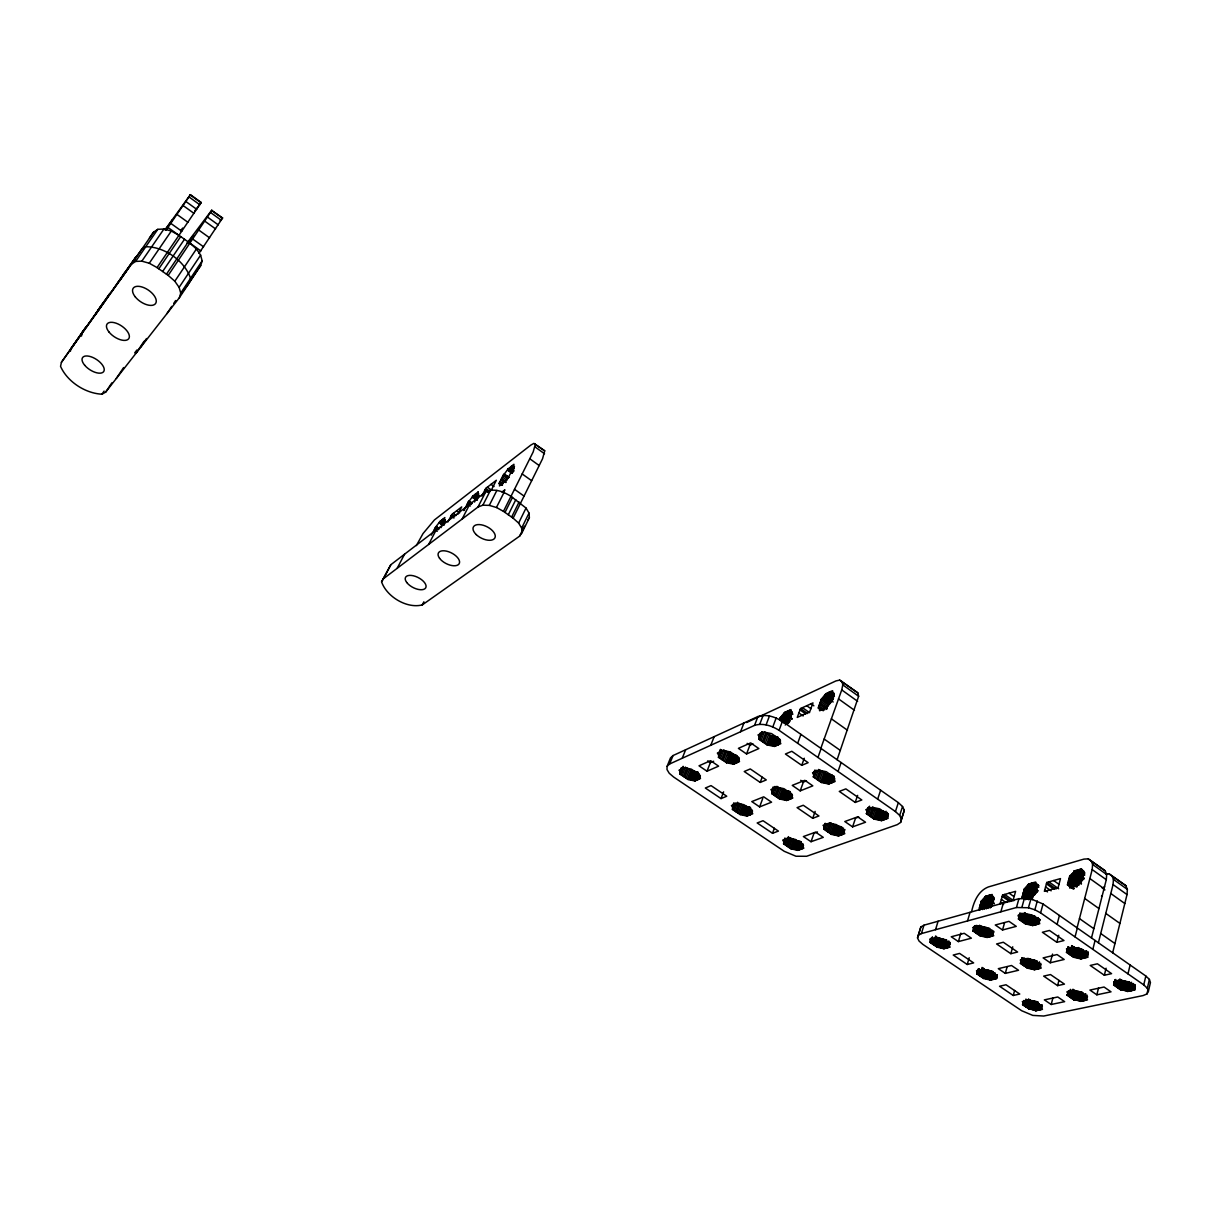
<?xml version="1.0" encoding="UTF-8"?>
<svg xmlns="http://www.w3.org/2000/svg" width="1211" height="1211" viewBox="0 0 1211 1211"><rect width="100%" height="100%" fill="white"/><g stroke="black" fill="none" stroke-linecap="round" stroke-linejoin="round"><path stroke-width="1.5" d="M667.094 766.321L667.004 769.56L669.244 773.269L673.649 777.038L784.244 851.303L795.975 856.238L806.617 856.268L897.29 824.646L900.636 822.405L904.299 810.295L902.558 806.526L898.35 802.636L782.397 721.393C775.237 716.927 766.291 713.809 757.935 716.534L673.059 755.543L670.5 757.904L667.094 766.321L669.638 763.974L754.544 725.389C762.93 722.71 771.891 725.843 779.067 730.309L895.429 811.552L899.667 815.442L901.408 819.196L900.636 822.405M680.022 770.968L678.947 770.257L684.563 767.744L691.39 769.182L699.368 774.571L698.596 774.904L700.488 778.491L694.826 780.944L688.06 779.506L680.128 774.177L681.369 767.592M510.997 496.328C503.67 491.727 493.921 487.639 485.611 492.075L390.835 564.72L381.571 581.84C386.612 596.569 406.745 608.936 422.291 604.91L519.58 536.17L522.032 532.673L521.653 528.117L518.626 523.091L513.131 518.157L542.573 458.697L544.708 450.825L533.9 443.377L530.827 445.088L434.431 519.943L423.017 533.582L416.342 545.601M1112.667 952.785L1127.017 894.581L1127.365 889.404L1125.867 885.68L1108.943 873.767L1106.067 873.903M513.131 518.157L503.473 511.36L533.188 451.915L535.368 444.074M1098.392 942.779L1113.06 884.56L1113.424 879.398L1111.955 875.689M1091.489 937.95L1106.294 879.716L1106.687 874.539L1105.234 870.845L1088.22 858.856L1083.951 859.099L988.358 886.952C978.276 890.857 973.765 901.741 971.631 911.565M718.411 757.208L719.198 756.845L718.411 753.863L717.321 753.121L723.27 750.457L730.324 751.925L738.453 757.496L737.65 757.844L739.497 761.583L733.503 764.171L726.494 762.718L718.411 757.208L720.56 751.97M1077.063 927.838L1092.186 869.589L1092.594 864.427L1091.187 860.749M1018.754 917.272L1018.042 915.395L1025.081 913.503L1032.287 915.107L1039.643 920.224L1038.69 920.466L1039.749 923.705L1032.68 925.537L1025.535 923.932L1018.224 918.877L1019.162 918.619L1019.783 913.124M732.458 806.299L731.414 805.603L737.181 803.271L743.993 804.725L751.774 809.992L751.002 810.295L752.742 813.762L746.915 816.047L740.178 814.579L732.428 809.372L733.745 802.923M758.964 739.225L759.797 738.861L759.07 735.743L757.95 734.971L764.262 732.155L771.589 733.624L779.884 739.406L779.021 739.77L780.823 743.66L774.465 746.415L767.199 744.947L758.964 739.225L761.764 732.11M774.056 788.27L771.861 793.553L771.876 790.405L770.817 789.678L776.917 787.211L783.971 788.694L791.903 794.128L791.071 794.461L792.766 798.064L786.62 800.471L779.627 798.988L771.74 793.599L774.041 787.332M1066.467 952.3L1067.421 952.073L1067.391 949.621L1066.437 948.955L1073.582 947.229L1082.028 949.424L1082.982 950.075L1080.742 958.87L1073.612 957.25L1066.467 952.3L1067.996 946.987M783.608 841.433L782.684 840.131L788.588 837.967L795.385 839.465L802.984 844.597L802.182 844.884L803.786 848.23L797.822 850.349L791.101 848.85L783.532 843.764L784.819 838.057M813.595 773.572L812.52 772.815L818.984 770.211L826.296 771.71L834.394 777.341L833.516 777.689L835.136 781.443L828.627 783.986L821.376 782.488L813.338 776.917L814.201 776.569L813.489 774.253L814.867 770.029M823.813 829.141L824.646 828.839L824.085 826.084L823.056 825.372L829.308 823.086L836.332 824.6L844.082 829.913L843.234 830.216L844.778 833.683L838.481 835.908L831.518 834.394L823.813 829.141L825.735 823.934M837.104 759.721L858.629 696.264L857.842 692.874L839.707 680.113L835.968 680.915L746.642 722.513M820.831 748.322L841.736 689.922L842.78 684.881L842.039 681.521M82.938 331.284L61.413 362.346L60.55 366.358C67.316 381.737 85.315 393.408 102.027 394.196L105.675 392.107L179.364 297.724L200.708 265.587L202.146 260.895L200.617 255.127L196.439 248.966L189.945 243.154M866.41 813.686L867.288 813.353L866.819 810.477L865.759 809.75L872.374 807.328L879.67 808.857L887.557 814.352L886.664 814.685L888.147 818.288L881.472 820.649L874.251 819.12L866.41 813.686L868.181 808.388M70.42 351.175L71.01 348.496L141.596 249.496L145.759 246.741C164.242 246.575 184.753 260.728 190.536 278.363L189.128 283.011L181.166 293.244M81.47 336.098L82.393 332.041L85.89 327.137L71.525 348.178M1148.391 991.4L1147.332 988.267L1149.406 979.411L1145.833 976.021L1043.034 903.996L1030.864 898.865L1018.935 898.668L923.963 925.189L920.86 926.945L917.514 937.935L919.058 941.053L922.827 944.353L1021.706 1010.746L1032.786 1015.408L1043.746 1016.029L1143.108 995.563L1146.968 993.943L1148.391 991.4L1150.45 982.56L1149.406 979.411M1146.968 993.943L1147.786 990.416M1147.332 988.267L1143.759 984.891L1145.833 976.021M1134.404 990.038L1135.343 986.072M1128.258 991.325L1130.363 982.545L1122.703 981.031L1119.766 978.988M1129.515 991.067L1131.604 982.272M1130.756 990.81L1132.436 983.771M1131.331 990.689L1133.012 983.65M1131.891 990.568L1133.572 983.529M1133.148 990.295L1134.404 985.012M1134.192 989.372L1135.282 984.649M1122.839 990.008L1120.584 989.796L1113.605 984.967L1114.574 984.755L1114.65 982.409L1113.711 981.758L1120.977 980.183L1128.137 981.833L1135.146 986.708L1134.162 986.92L1134.979 989.917L1127.698 991.446L1122.839 990.008L1124.958 981.243M1124.156 990.356L1126.26 981.576M1127.971 973.871L1130.105 965M1125.458 990.613L1127.562 981.833M1126.76 990.795L1128.864 982.015M1126.911 990.901L1129 982.121M1127.229 991.128L1129.333 982.348M1127.547 991.355L1129.651 982.56M1127.698 991.446L1129.787 982.666M1117.647 987.767L1119.342 980.743M1118.843 988.585L1120.962 979.82M1120.039 989.417L1122.158 980.653M1120.584 989.796L1122.703 981.031M1120.735 989.765L1122.854 981.001M1121.068 989.69L1123.187 980.925M1121.401 989.629L1123.52 980.849L1121.553 989.599M1113.757 984.937L1115.043 979.669M1114.15 985.345L1115.376 979.593M1114.423 984.785L1115.861 979.487M1115.361 986.178L1116.633 980.91M1116.557 987.01L1118.268 979.987M1117.102 987.389L1118.797 980.365M1104.341 975.249L1111.577 973.644L1097.408 963.805L1090.218 965.455L1104.341 975.249L1106.082 968.225M1096.833 994.821L1111.017 991.824L1104.054 987.026L1089.915 990.068L1096.833 994.821L1098.559 987.904M1085.752 1000.256L1087.054 995.094M1079.652 1000.71L1081.832 992.142L1078.062 991.37L1075.883 999.938L1080.575 1001.346L1087.478 999.892L1086.585 997.001L1087.508 996.804L1080.606 992.066L1073.688 990.447L1066.815 991.945L1067.739 992.566L1067.754 994.837L1066.846 995.033L1073.718 999.726L1075.883 999.938M1079.803 1000.816L1081.832 992.142M1092.837 949.348L1095.077 940.463M1080.121 1001.028C1082.316 989.584 1084.632 989.947 1081.12 1001.225M1080.575 1001.346L1082.604 992.672M1082.301 1000.982L1084.027 994.125M1083.482 1000.74L1085.207 993.868M1084.027 1000.619L1085.752 993.747M1084.556 1000.513L1085.858 995.351M1083.754 958.173L1085.556 951.119M1073.718 999.726L1076.034 991.128L1073.854 999.696M1084.314 958.037L1086.116 950.983M1074.172 999.635L1076.352 991.067M1084.874 957.901L1086.676 950.862M1074.49 999.559L1076.806 990.961M1086.116 957.613L1087.463 952.33M1080.742 958.87L1087.917 957.19L1086.963 956.523L1087.856 952.996M1087.115 956.629L1088.22 951.846M1087.357 957.326L1088.25 953.799M1077.139 1000.271L1079.319 991.703M1078.411 1000.528L1080.575 991.96M1068.556 996.214L1070.327 989.357M1078.486 958.037L1080.742 949.242M1069.737 997.016L1071.493 990.174M1079.788 958.219L1082.028 949.424M1079.924 958.325L1082.18 949.53M1070.282 997.38L1072.038 990.537M1080.257 958.552L1082.513 949.757M1070.812 997.743L1073.007 989.19M1081.302 958.749L1083.542 949.954M1071.992 998.56L1074.187 989.992L1075.898 991.173M1082.528 958.461L1084.329 951.422M1073.173 999.363L1075.368 990.795M1073.052 956.857L1075.323 948.077M1073.612 957.25L1075.868 948.47L1076.821 948.243L1078.123 948.652L1075.852 957.432M1073.748 957.205L1076.019 948.425M1074.081 957.129L1076.352 948.349M1074.414 957.053L1076.821 948.243M1067.3 994.942L1068.39 990.795M1067.375 995.397L1068.496 991.446M1077.169 957.78L1079.425 948.985M1067.754 994.837L1068.632 991.415M1068.253 953.541L1069.631 948.274M1069.48 954.389L1071.765 945.609M1070.04 954.768L1072.325 945.988M1075.035 936.92L1077.336 928.035M1070.6 955.161L1072.87 946.381L1075.868 948.47M1071.826 956.009L1074.096 947.229M1051.193 1004.494L1064.636 1001.648L1057.778 996.986L1044.366 999.877L1051.193 1004.494L1052.965 997.728M1057.597 985.633L1064.439 984.119L1050.497 974.567L1043.67 976.127L1057.597 985.633L1058.929 980.486M1067.058 950.771L1067.981 947.259M1067.027 952.679L1068.314 946.911M1067.269 952.103L1068.783 946.805M1034.981 1010.125L1037.206 1001.739L1033.573 1000.982L1031.333 1009.353L1035.889 1010.731L1042.444 1009.353L1041.46 1006.553L1042.353 1006.371L1035.556 1001.769L1028.866 1000.18L1022.341 1001.603L1023.25 1002.208L1023.356 1004.403L1022.478 1004.585L1029.259 1009.141L1031.333 1009.353M1035.117 1010.216L1037.343 1001.845M1035.435 1010.428C1037.751 999.242 1039.961 999.59 1036.404 1010.625M1035.738 1010.64L1037.963 1002.254L1035.889 1010.731M1073.779 872.314L1074.112 871.027L1081.574 868.908L1082.785 872.253L1083.86 871.95L1081.484 880.987L1077.094 885.937L1069.616 888.011L1069.964 886.724L1068.435 884.62L1067.375 884.923L1069.767 875.947L1073.779 872.314L1083.588 879.307M1037.524 1010.383L1039.295 1003.677M1050.225 962.775L1064.181 959.475L1057.052 954.556L1043.14 957.901L1050.225 962.775L1052.526 954.101M1038.644 1010.156L1039.977 1005.115M1056.855 942.309L1063.969 940.538L1049.468 930.457L1042.383 932.273L1056.855 942.309L1058.717 935.27M1039.159 1010.05L1040.491 1005.009M1039.674 1009.944L1041.006 1004.903M1040.794 1009.702L1042.126 1004.661M1029.259 1009.141L1031.484 1000.786M1029.395 1009.111L1031.621 1000.755M1029.683 1009.051L1031.923 1000.68M1029.986 1008.99L1032.362 1000.589M1032.559 1009.686L1034.784 1001.315M1033.785 1009.944L1036.01 1001.573M1057.067 924.371L1059.428 915.486M1024.173 1005.735L1025.974 999.03M1036.51 961.065L1034.194 969.648L1027.458 968.149L1020.434 963.35L1021.933 957.871M1034.875 969.633L1037.191 961.034L1034.345 969.754L1041.142 968.164L1040.128 965.167L1041.051 964.94L1033.982 960.096L1027.034 958.507L1020.267 960.141L1021.221 960.777L1021.327 963.139L1020.434 963.35M1025.339 1006.508L1027.14 999.817M1025.868 1006.871L1027.67 1000.18M1036.041 969.36L1037.888 962.488M1026.398 1007.219L1028.639 998.863M1037.206 969.088L1039.053 962.2M1037.736 968.951L1039.583 962.079M1027.564 1008.006L1029.804 999.635L1030.97 1000.422L1028.729 1008.793M1038.266 968.83L1039.659 963.668M1039.447 968.558L1040.824 963.396M1029.622 968.346L1031.939 959.763L1035.874 960.626M1030.894 968.679L1033.21 960.096M1032.166 968.936L1034.482 960.353M1023.083 1003.798L1023.991 1000.453M1023.007 1004.948L1024.112 1001.088M1023.356 1004.403L1024.249 1001.058M1033.558 969.209L1035.723 960.52M1033.876 969.436L1036.661 961.171M1023.401 965.379L1025.278 958.522M1034.436 925.083L1036.374 918.029M1023.946 965.757L1025.823 958.9M1046.788 882.471L1044.366 891.341L1058.096 887.512L1060.503 878.58L1046.788 882.471L1056.053 889.025M1024.506 966.136L1026.368 959.279M1035.662 924.765L1037.585 917.711M1036.207 924.629L1038.13 917.56M1036.752 924.477L1038.205 919.179M1025.702 966.953L1028.033 958.385L1030.682 959.369L1028.366 967.937M1143.759 984.891L1040.612 912.882L1043.034 903.996M1037.978 924.16L1039.416 918.861M1038.766 923.024L1039.734 919.482M1026.913 967.786L1029.244 959.203M1038.917 923.13L1039.886 919.588M1027.458 968.149L1029.925 959.551M1027.912 968.043L1030.243 959.475M1028.23 967.967L1030.546 959.4M1029.093 924.447L1031.515 915.637L1034.118 916.061L1035.632 916.591L1033.24 925.401M1030.41 924.704L1032.816 915.894M1040.612 912.882L1034.875 909.794L1037.312 900.908M1020.57 963.32L1021.978 958.173M1020.979 963.729L1022.296 958.098M1021.191 963.169L1022.735 957.992M1031.863 924.977L1034.118 916.061M1032.196 925.204L1034.603 916.394M1013.259 995.487L1019.753 994.034L1006.023 984.77L999.559 986.254L1013.259 995.487L1014.621 990.447M1032.529 925.431L1034.936 916.636M1032.68 925.537L1035.087 916.742M1022.19 964.562L1024.067 957.704M1023.704 922.676L1026.141 913.881M918.271 935.331L921.389 933.59L1016.468 907.508L1028.411 907.75L1031.424 897.427L1035.329 893.869L1037.766 885.044L1036.737 885.332L1035.677 882.032L1028.608 884.06L1024.4 888.829L1021.963 897.608L1026.035 899.47L1022.145 896.912M1024.96 923.539L1027.382 914.744M1025.535 923.932L1028.094 915.107L1031.515 915.637M1026.005 923.811L1028.427 915.016M1026.322 923.721L1028.745 914.926M1026.459 923.69L1028.896 914.895M1027.776 924.099L1030.198 915.304M1018.86 917.938L1020.162 913.472M1022.008 906.933L1024.476 898.078M1019.011 918.665L1020.616 913.336M1005.297 973.387L1018.527 970.268L1011.518 965.5L998.333 968.664L1005.297 973.387L1007.189 966.62M1010.837 953.693L1017.588 952.028L1003.313 942.249L996.608 943.959L1010.837 953.693L1012.744 946.82M1020.056 920.133L1022.008 913.109M1021.312 921.011L1023.265 913.972M1021.872 921.404L1024.309 912.61L1027.957 915.138M1022.447 921.798L1024.884 913.003M996.365 978.246L997.304 974.87M996.32 978.67L997.258 975.309M1016.468 907.508L1018.935 898.668M1018.86 917.075L1019.829 913.548M989.917 979.76L991.809 971.055L985.557 969.754L983.181 978.14M990.235 979.971L992.596 971.585L990.371 980.062L983.71 978.503L976.793 973.841L978.367 968.785M990.87 979.941L993.232 971.555M991.976 979.684L993.868 972.978M993.081 979.427L994.973 972.705M993.595 979.305L995.003 974.265M994.095 979.199L995.503 974.144M995.2 978.927L996.153 975.566M996.047 978.019L996.986 974.658M984.149 978.397L986.526 970.011M986.814 969.95L984.437 978.321L986.95 969.92M985.784 978.685L988.161 970.314M987.026 979.018L989.387 970.632M988.252 979.275L990.613 970.874M1002.526 929.987L1016.256 926.37L1008.975 921.344L995.291 924.992L1002.526 929.987L1004.494 923.024M989.448 979.442L991.809 971.055L989.599 979.548M990.401 936.572L991.87 931.41M979.714 975.809L982.106 967.422M990.931 936.436L992.399 931.274M1002.602 895.02L1000.135 903.694L1013.153 900.061L1015.62 891.326L1002.602 895.02L1011.73 901.378M980.259 976.172L982.651 967.786M992.081 936.133L993.55 930.971M980.804 976.535L983.181 968.149L984.376 968.951L981.985 977.338M973.977 927.52L972.963 930.956L980.153 935.861L987.071 937.45L993.747 935.694L992.793 935.043L993.777 931.592M1000.861 911.792L1003.359 903.028M983.71 978.503L986.223 970.087M984.861 936.618L987.328 928.02L984.785 927.444L982.318 936.042M986.102 936.784L988.57 928.186L990.053 928.701L987.586 937.314M986.254 936.89L988.721 928.292M986.587 937.117L989.054 928.519M987.071 937.45L989.372 928.746M977.232 973.735L978.67 968.709M977.338 974.204L978.957 968.633L976.793 973.841M988.736 937.011L990.704 930.124M978.533 975.006L979.971 969.981M989.887 936.708L991.839 929.821M979.593 935.482L982.076 926.899M980.153 935.861L982.772 927.248M980.607 935.755L983.075 927.157M980.91 935.664L983.377 927.081M981.046 935.634L983.529 927.036L986.284 927.399L993.504 932.349L992.611 932.591L992.793 935.043M983.589 936.375L986.057 927.777M920.86 926.945L917.514 937.935M974.764 932.182L976.762 925.325M989.947 907.236L991.552 906.085L994.049 897.457L993.081 897.729L992.142 894.49L985.436 896.397L981.364 901.06L978.866 909.628L980.017 910.006M976.005 933.03L978.004 926.158M967.241 964.486L973.629 962.896L959.596 953.42L953.239 955.04L967.241 964.486L969.194 957.765M976.566 933.409L978.564 926.551M977.126 933.802L979.623 925.219M978.367 934.635L980.849 926.052L983.529 927.036M973.114 930.926L974.613 925.764M973.417 930.835L974.916 925.688M973.538 931.35L975.355 925.567M967.528 920.935L970.072 912.307M958.385 941.598L971.373 938.177L964.213 933.303L951.256 936.769L958.385 941.598L960.883 933.106M945.428 948.304L947.441 941.583M946.518 948.031L948.516 941.295M947.017 947.895L949.015 941.159M947.502 947.774L949.015 942.718M948.591 947.486L950.105 942.43M931.486 937.571L930.109 942.415L937.178 947.169L943.853 948.728L950.181 947.063L949.242 946.427L950.241 943.051M179.364 297.724L180.742 293.107L202.146 260.895M940.478 947.668L942.991 939.267L945.413 939.691L942.9 948.092M941.704 947.925L944.217 939.524M943.051 948.183L945.564 939.781M943.384 948.41L945.882 940.008M943.853 948.728L946.215 940.22M944.338 948.591L946.851 940.19M935.407 945.988L937.935 937.586L940.538 938.555L938.01 946.957L940.402 938.586M936.618 946.805L939.146 938.404M937.178 947.169L939.691 938.782M937.299 947.138L940.114 938.676M939.236 947.35L941.764 938.949L942.991 939.267M930.517 942.294L931.653 938.192M930.653 942.779L932.334 937.193M930.109 942.415L932.47 937.147M935.528 929.715L938.086 921.238M931.88 943.596L933.393 938.57M933.091 944.429L935.619 936.027M933.636 944.792L936.179 936.406M934.196 945.17L936.724 936.769M921.389 933.59L923.963 925.189M899.667 815.442L902.558 806.526M901.408 819.196L904.299 810.295M895.429 811.552L898.35 802.636M886.467 818.878L888.223 813.565M887.088 817.561L888.253 814.019M887.254 817.667L888.42 814.125M880.594 820.044L883.349 811.098L878.066 809.977L874.251 819.12M880.957 820.286L883.879 811.461M881.472 820.649L884.227 811.703M882.002 820.468L884.923 811.642M883.137 820.059L886.058 811.234M884.287 819.665L886.619 812.581M884.802 819.469L887.133 812.399M885.317 819.287L887.073 813.974M874.69 818.954L877.627 810.144M874.993 818.848L878.066 809.977M876.476 819.226L879.398 810.401M877.808 819.544L880.745 810.719M879.141 819.786L882.062 810.961M869.725 815.972L872.677 807.162L877.188 810.295M870.331 816.396L873.282 807.586M870.951 816.819L873.888 808.009M877.657 799.139L880.639 790.223M872.298 817.758L875.235 808.948M873.646 818.697L876.582 809.871M874.387 819.075L877.324 810.25M949.242 946.427L948.97 944.065L949.833 943.838L942.718 939.04L935.997 937.481L929.685 939.191L930.941 942.188M866.667 811.143L867.863 807.616M866.698 811.854L867.893 808.312M866.546 813.625L868.317 808.342M866.849 813.52L869.21 806.465M867.015 814.11L869.649 806.299M868.363 815.033L870.739 807.994M852.574 826.871L865.517 822.239L857.691 816.85L844.809 821.527L852.574 826.871L855.541 818.152L858.766 816.986M840.056 835.363L842.417 828.445M841.13 834.969L843.492 828.067M841.63 834.803L843.401 829.611M842.114 834.621L843.885 829.444M843.204 834.243L844.93 829.505M855.208 802.439L861.808 799.971L845.853 788.876L839.299 791.404L855.208 802.439L857.63 795.37M834.939 834.833L837.891 826.22L840.419 826.583L837.967 835.56M836.211 835.075L839.178 826.447M837.452 835.212L840.419 826.583M837.618 835.318L840.57 826.689M838.315 835.802L841.282 827.174M838.481 835.908L841.433 827.295M838.966 835.741L841.933 827.113M829.596 833.092L832.562 824.479M830.913 833.985L833.879 825.387M831.518 834.394L834.606 825.751M831.927 834.258L834.894 825.645M832.214 834.152L835.318 825.493L837.891 826.22M833.637 834.515L836.604 825.902M824.403 829.55L826.432 823.677M825.735 830.458L828.127 823.571M827.068 831.367L830.05 822.753L835.318 825.493M827.658 831.775L830.64 823.162M828.263 832.184L831.246 823.571M823.98 826.704L825.175 823.268M824.025 827.385L825.236 823.934M824.222 828.99L826.023 823.828M828.46 783.88L831.563 775.04M828.627 783.986L832.245 774.964L829.141 783.789M830.246 783.35L832.729 776.281M831.367 782.912L833.849 775.842M811.022 841.721L823.253 837.361L815.578 832.139L803.393 836.559L811.022 841.721L814.004 833.213L817.501 831.957M831.881 782.715L833.743 777.401M832.381 782.518L834.243 777.205M833.501 782.079L834.742 778.537M838.027 771.468L841.145 762.552M799.305 849.819L801.697 843.068M823.586 782.563L826.704 773.738L831.73 775.161M800.335 849.456L802.121 844.385M800.804 849.289L802.59 844.218M801.258 849.123L803.06 844.052M824.933 782.896L828.052 774.056M812.702 818.303L818.924 815.972L803.271 805.254L797.095 807.631L812.702 818.303L815.139 811.4M802.287 848.76L803.483 845.384M826.265 783.123L829.368 774.283M827.552 783.245L830.655 774.419M827.718 783.366L830.837 774.525M828.097 783.623L831.2 774.783M794.386 849.289L797.383 840.858L799.805 841.236L796.823 849.668M819.378 781.095L822.496 772.27M795.627 849.517L798.609 841.1M820.755 782.049L823.874 773.223M796.974 849.774L799.956 841.342M797.322 850.001L800.304 841.569M821.376 782.488L824.646 773.617M797.671 850.243L800.653 841.812M821.815 782.306L824.933 773.496M797.822 850.349L800.804 841.917M825.236 773.375L822.118 782.2L825.372 773.314L826.704 773.738M798.291 850.183L801.273 841.751M813.338 776.917L815.23 771.619M813.474 776.856L815.684 770.468M813.777 776.735L815.654 771.452M813.974 777.341L816.486 770.287M789.209 847.579L792.206 839.162M790.511 848.457L793.508 840.04M815.351 778.31L818.5 769.485L825.372 773.314M791.101 848.85L794.219 840.389M791.494 848.714L794.492 840.298M791.767 848.623L794.885 840.146L797.383 840.858M816.744 779.263L819.877 770.438M817.364 779.702L820.498 770.877M793.144 848.972L796.127 840.555M818 780.141L821.134 771.316M784.138 842.084L785.349 838.708M783.926 842.765L785.47 838.663M783.926 843.628L786.015 838.466M784.122 844.158L786.136 838.421M785.424 845.036L788.437 836.619M817.94 757.45L821.134 748.534M786.726 845.914L789.739 837.497L787.317 846.307M813.489 774.253L814.746 770.726M787.907 846.716L790.919 838.3L794.885 840.146M813.55 774.995L814.821 771.468M800.199 790.859L812.838 785.863L804.831 780.323L792.236 785.379L800.199 790.859L803.347 782.139L806.496 780.868M783.684 842.084L784.895 838.708M788.149 799.865L790.662 792.963M789.209 799.457L791.086 794.265M801.712 765.322L808.146 762.673L791.797 751.289L785.409 754.014L801.712 765.322L804.271 758.253M789.678 799.275L791.57 794.083M790.162 799.078L791.419 795.627M791.222 798.67L792.478 795.203M783.048 799.396L786.181 790.768L788.694 791.116L785.727 799.865L788.694 791.116M784.319 799.623L787.468 790.995M772.527 833.289L778.401 831.094L763.036 820.725L757.193 822.965L772.527 833.289L774.359 828.233M819.075 707.663L819.65 710.781L826.417 707.769L830.913 702.38L834.167 693.328L833.198 693.782L832.593 690.709L825.811 693.782L821.376 699.11L818.106 708.102L819.075 707.663L823.389 710.736M786.09 800.108L789.224 791.479L790.223 791.646L787.089 800.289M786.454 800.365L789.587 791.737M786.62 800.471L789.754 791.843M777.659 797.64L780.807 789.027M797.655 743.297L800.925 734.381M779.006 798.564L782.17 789.95M779.627 798.988L782.896 790.314M780.035 798.821L783.184 790.208M780.323 798.715L783.593 790.041L786.181 790.768M781.746 799.078L784.895 790.45M772.421 793.326L774.964 786.423L772.361 794.022M773.708 794.946L776.887 786.333L778.234 787.256L775.07 795.869M775.691 796.293L778.855 787.68L783.593 790.041M776.296 796.717L779.46 788.104M800.532 708.526L797.262 717.412L809.69 711.856L812.975 702.91L800.532 708.526L807.631 713.536M771.785 791.055L773.148 786.953M771.876 791.767L773.148 788.316M779.233 744.356L780.55 740.814M759.63 806.889L771.558 802.182L763.702 796.823L751.804 801.591L759.63 806.889L762.779 798.382M746.4 815.699L749.564 807.268M746.915 816.047L749.912 807.495M773.36 745.658L776.675 736.818L778.264 737.363L774.964 746.203M779.067 730.309L782.397 721.393M747.369 815.866L750.532 807.434M773.541 745.779L776.841 736.939M760.22 782.427L766.291 779.929L750.26 768.94L744.22 771.513L760.22 782.427L762.158 777.25M773.92 746.037L777.22 737.211M748.368 815.472L750.896 808.721M774.298 746.309L777.598 737.469M774.465 746.415L777.765 737.59M749.367 815.079L751.259 810.023M749.821 814.912L751.713 809.841M750.275 814.731L751.531 811.355M776.054 745.734L778.688 738.665M751.274 814.337L752.531 810.946M777.144 745.265L779.112 739.951M777.644 745.053L779.612 739.739M778.128 744.826L780.111 739.527M740.814 814.322L744.114 805.845L747.853 806.783L744.689 815.215M767.199 744.947L770.65 736.061M767.623 744.765L770.938 735.94M767.91 744.629L771.362 735.743L776.675 736.818M742.207 814.67L745.37 806.254M769.394 744.992L772.709 736.167M743.463 814.988L746.627 806.556M785.212 725.011L789.072 721.06L792.372 712.219L791.449 712.628L790.965 709.601L784.561 712.492L780.278 717.669L779.46 719.864L784.092 723.118M770.741 745.325L774.056 736.485M745.885 815.351L749.049 806.92M772.073 745.537L775.388 736.712M746.052 815.457L749.2 807.026L750.078 807.616M735.698 811.567L738.877 803.15M762.446 741.647L765.776 732.822M736.303 811.975L739.482 803.559L744.114 805.845M763.081 742.086L766.412 733.276M736.909 812.384L740.088 803.968M763.732 742.54L767.047 733.715M738.241 813.277L741.42 804.861M765.14 743.509L768.47 734.699M739.573 814.17L742.737 805.754M772.815 726.918L776.16 718.002M740.178 814.579L743.463 806.117M766.563 744.493L769.878 735.683M740.557 814.428L743.721 806.011M758.979 736.455L760.326 732.927M732.398 806.935L733.684 803.559M732.504 807.616L733.79 804.24M759.085 737.227L760.417 733.699M732.428 809.372L734.683 803.271M732.822 809.22L734.729 804.165M759.373 739.043L762.052 731.989M733.079 809.115L735.122 804.013M759.66 738.922L762.476 731.792M733.033 809.781L735.592 803.044M759.6 739.679L762.279 732.625M766.094 724.844L769.469 715.943M734.366 810.674L737.56 802.257M761.023 740.663L764.353 731.838L771.362 735.743M746.551 753.953L758.873 748.58L750.653 742.903L738.392 748.353L746.551 753.953L749.881 745.234L752.954 743.887M759.736 724.299L763.127 715.413M736.5 762.885L738.483 757.692M736.954 762.673L738.952 757.48M737.999 762.234L739.315 758.767M754.544 725.389L757.935 716.534M728.295 755.18L729.612 751.774M731.187 763.324L734.517 754.695L735.743 754.801L732.594 763.551M732.958 763.808L736.818 755.543M733.503 764.171L736.651 755.437M733.972 763.974L736.621 757.072M721.029 798.594L726.767 796.232L711.039 785.606L705.332 788.028L721.029 798.594L723.618 791.843M735.001 763.535L737.65 756.618M736.031 763.081L738.014 757.889M725.858 762.294L729.204 753.666M726.494 762.718L729.824 754.105L734.517 754.695M726.615 762.658L730.233 753.923M727.16 762.43L730.505 753.802M727.296 762.37L730.627 753.742M728.598 762.779L731.928 754.15M740.572 731.747L743.963 722.952M729.9 763.097L733.23 754.468M720.439 758.586L723.8 749.972L729.824 754.105M721.832 759.524L725.177 750.911M722.452 759.963L725.813 751.35M723.088 760.387L726.433 751.774M724.481 761.341L727.826 752.727M718.35 754.544L720.378 749.367M718.471 755.286L720.484 750.109M718.759 756.058L720.772 750.881M718.804 757.026L721.499 750.124M719.077 756.905L721.892 749.957M719.046 757.632L721.741 750.744M706.997 771.225L718.638 766.154L710.585 760.675L699.004 765.806L706.997 771.225L710.342 762.703L713.673 761.235M694.297 780.58L697.627 772.149M694.66 780.838L697.99 772.391M694.826 780.944L698.157 772.512L697.264 771.907L693.933 780.338M695.265 780.747L697.93 773.996M696.234 780.338L698.898 773.572M697.203 779.914L699.201 774.843M710.766 745.28L714.187 736.636M697.642 779.717L699.64 774.646M698.096 779.521L699.428 776.145M699.065 779.097L700.397 775.721M688.423 779.339L691.784 770.907M688.696 779.233L692.147 770.741L695.916 771.679L692.571 780.111M690.073 779.581L693.419 771.15M691.345 779.884L694.675 771.452M693.767 780.232L697.097 771.785M684.094 776.841L687.454 768.41L692.147 770.741M684.715 777.25L688.075 768.834M686.077 778.173L689.437 769.742M687.439 779.082L690.785 770.665M688.06 779.506L691.526 771.029M679.992 771.634L681.339 768.258M680.128 772.33L681.475 768.97M680.128 774.177L683.125 766.336M680.249 774.117L683.201 767.259M680.764 773.89L683.579 767.093M680.749 774.586L683.443 767.85M682.111 775.509L685.487 767.078M683.473 776.418L686.834 768.001M682.232 758.268L685.638 749.76M669.638 763.974L673.059 755.543M1086.963 956.523L1086.978 954.086L1087.947 953.859L1080.772 948.864L1078.501 948.667M521.653 528.117L529.025 513.101L526.028 508.045L510.981 496.328M519.58 536.17L524.469 526.195M522.032 532.673L529.374 517.687L529.025 513.101M518.626 523.091L526.028 508.045M511.617 517.097L519.08 502.05M504.987 512.42L512.495 497.388M508.302 514.766L515.795 499.719M503.519 492.574L504.896 489.819L502.02 491.999M381.571 581.84L383.387 578.767L477.997 507.015L482.871 505.184L489.305 505.381L496.449 507.485L504.003 492.468M508.953 477.391L504.336 474.106L503.519 474.742L498.917 483.81L499.749 483.189L502.383 485.066M489.305 505.381L496.888 490.379M504.321 474.076A11.656 2.498 -54.7 0 1 507.439 470.004L513.903 464.282L513.252 465.569A11.656 2.498 -54.7 0 1 513.631 466.962L514.463 466.311L509.029 476.09A11.656 2.498 -54.7 0 1 505.88 480.192L499.416 485.914L500.082 484.612A11.656 2.498 -54.7 0 1 499.704 483.219M477.997 507.015L485.611 492.075M482.871 505.184L490.485 490.213M422.291 604.91L423.895 601.791M481.857 496.01L485.717 488.442L496.328 480.267L491.742 489.305L487.624 492.438M474.53 502.035L478.739 493.8L477.951 494.406A11.293 2.346 -55 0 0 477.679 492.998L478.33 491.727L472.229 497.191L476.74 500.355M462.102 519.08L469.686 504.291M457.849 514.372L461.694 506.909L451.703 514.599L447.858 522.017M472.229 503.231L469.217 501.127L468.445 501.717L463.889 510.588L464.54 510.103M440.955 527.708L445.133 519.64L444.392 520.215A10.96 2.21 -55.3 0 0 444.21 518.792L444.846 517.536L439.078 522.743A10.96 2.21 -55.3 0 0 436.127 526.573L431.267 535.126M428.633 544.45L436.172 529.979M397.117 568.353L404.58 554.184M383.387 578.767L390.835 564.72M171.523 221.25L171.008 222.067M198.998 253.326L222.597 217.95L211.592 210.381L186.994 243.078M180.742 293.107L179.107 287.37L174.823 281.224L168.193 275.412L211.925 210.23M61.413 362.346L131.469 264.165L135.617 261.425L141.823 261.152L149.256 263.241L157.067 267.586L201.208 202.479L190.43 194.683L165.044 229.681M166.21 229.969L190.43 194.683M136.449 352.689L144.048 341.29M140.809 347.088L146.531 338.52M166.921 313.649L171.765 306.368M173.703 303.446L175.64 300.54M184.799 288.581L197.03 270.325M186.963 285.796L198.528 268.388M105.675 392.107L111.866 382.843M116.317 378.468L123.598 367.569M179.107 287.37L200.617 255.127M174.823 281.224L196.439 248.966M102.027 394.196L104.085 391.108M166.452 274.201L188.235 241.943M188.295 242.427L193.639 235.176L188.462 243.154M162.637 271.506L184.481 239.263M180.817 231.074L181.862 229.53M158.808 268.812L180.711 236.569M149.256 263.241L171.311 231.044L179.001 235.343M141.823 261.152L163.954 229L171.311 231.044M135.617 261.425L157.778 229.333L163.954 229M86.253 327.106L103.874 301.902M96.502 312.741L110.065 293.213L97.788 310.455M94.806 315.541L104.676 301.297M111.018 292.396L124.778 272.581M117.467 283.359L135.889 257.004L122.765 275.412M119.632 280.755L129.683 266.223M131.469 264.165L153.615 232.134L157.778 229.333M527.739 520.034L529.374 517.687M165.574 229.53L172.386 219.963L165.392 230.272M149.453 237.977L153.615 232.134M194.699 211.017L201.208 202.479M181.166 230.135L182.694 228.062M196.349 271.203L200.708 265.587M134.693 352.885L136.934 349.994M220.099 220.72L222.597 217.95M1029.305 899.183L1031.076 898.683M1103.766 887.088L1104.674 886.846M1101.465 896.11L1102.373 895.868M972.963 930.956L973.856 930.729L973.644 928.277L972.675 927.611L979.321 925.825L984.119 927.232M1074.884 948.455L1078.547 947.577L1081.378 949.545M990.371 980.062L996.82 978.549L995.73 975.657L996.592 975.445L989.644 970.753L982.938 969.178L976.52 970.738L977.655 973.629M1028.411 907.75L1034.875 909.794M544.708 450.825L535.217 444.346M496.449 507.485L503.473 511.36M857.842 692.874L839.707 680.113M1105.234 870.845L1088.22 858.856M1125.867 885.68L1108.943 873.767M707.693 760.902L710.342 762.703M980.123 905.328L984.649 908.462M434.31 529.268L437.247 531.296M979.926 906.01L984.452 909.128M979.487 907.478L982.515 909.567M440.123 521.199L444.513 524.242M439.714 521.502L444.119 524.545M984.346 898.335L991.885 903.542M439.623 521.699L444.013 524.741M439.396 522.123L443.801 525.165M983.635 899.092L992.687 905.359M439.169 522.546L442.106 524.575M439.078 522.743L442.015 524.772M982.954 899.909L992.006 906.176M982.166 900.833L991.37 907.039M981.849 900.923L990.901 907.175M981.515 901.014L990.568 907.266M981.364 901.06L990.416 907.311M981.167 901.726L990.22 907.978M439.109 528.571L436.172 526.543L438.987 528.662M435.809 526.83L438.745 528.844M980.743 903.194L988.297 908.401M435.445 527.103L438.488 529.04M435.097 527.784L438.019 529.812M747.172 743.372L749.881 745.234M800.698 780.308L803.347 782.139M980.32 904.662L986.36 908.84M1001.376 899.349L1005.932 902.528M990.462 894.974L993.489 897.063M1000.513 902.331L1003.571 904.45M989.311 895.292L993.837 898.441M988.782 895.444L993.308 898.592M988.267 895.595L994.292 899.788M987.116 895.928L993.141 900.106M442.681 519.216L445.618 521.26M985.966 896.261L993.504 901.484M442.272 519.534L445.224 521.563M441.879 519.837L444.815 521.88M985.436 896.397L992.975 901.635M985.376 896.594L992.929 901.817M985.254 897.018L994.307 903.285M441.001 520.518L443.937 522.546M985.133 897.442L994.14 903.89M456.668 510.77L459.65 512.843M1004.63 894.445L1013.758 900.802M883.349 811.098L884.393 811.824M453.247 513.403L456.214 515.477M1002.224 896.367L1009.823 901.665M451.703 514.599L454.67 516.658M450.992 515.962L453.958 518.036M1022.992 893.9L1030.667 899.273M1022.568 895.398L1028.714 899.697M1022.462 897.457L1025.535 899.606M1009.081 893.188L1013.652 896.367M472.335 496.994L476.831 500.158M782.594 715.413L790.314 720.833M1026.761 886.815L1035.95 893.264M781.867 716.306L789.602 721.741M1026.065 887.648L1035.254 894.112M781.05 717.321L788.921 722.679M1025.248 888.586L1034.603 895.005M780.732 717.472L788.452 722.891M1024.9 888.692L1034.103 895.141M780.278 717.669L788.149 723.028M1024.4 888.829L1033.755 895.232M780.02 718.365L787.755 723.769M1024.218 889.51L1033.407 895.958M469.096 501.218L472.108 503.322M468.839 501.415L471.836 503.519M468.566 501.626L471.579 503.731M468.445 501.717L471.457 503.821M1023.795 891.024L1032.998 897.472M468.097 502.414L471.094 504.518M1023.371 892.522L1032.574 898.971M467.31 503.927L470.322 506.031M1023.174 893.203L1032.393 899.652M1035.375 883.091L1038.448 885.256M1035.329 883.288L1038.871 885.816M1044.745 889.964L1047.53 891.917M789.36 710.327L792.176 712.31M1033.906 882.547L1038.508 885.786M1032.68 882.88L1038.826 887.209M788.255 710.827L792.902 714.096M787.755 711.054L792.403 714.308M1032.135 883.046L1038.266 887.36M157.067 267.586L168.193 275.412M787.256 711.281L791.888 714.535M1031.59 883.197L1037.721 887.512M476.029 493.498L479.026 495.617M786.151 711.78L790.798 715.035M1030.364 883.546L1036.495 887.86M475.59 493.831L478.602 495.95M1079.47 918.604L1093.836 928.701M1100.723 933.545L1114.953 943.551M824.146 739.043L840.358 750.442M475.166 494.164L478.178 496.268M785.061 712.265L791.237 716.609M1029.153 883.894L1036.828 889.283M784.561 712.492L790.738 716.836M1028.608 884.06L1037.797 890.509M784.486 712.689L790.677 717.033M1028.563 884.242L1037.751 890.706M474.243 494.875L477.24 496.994M784.334 713.128L792.055 718.547M1028.442 884.681L1037.63 891.145M784.168 713.551L791.888 718.986M1028.321 885.105L1037.509 891.568M784.092 713.748L791.827 719.183M1028.26 885.302L1037.464 891.765M473.304 495.602L477.8 498.765M472.88 495.92L475.878 498.039M472.774 496.116L475.772 498.236M783.335 714.551L789.511 718.895M1027.488 886.028L1036.692 892.477M472.547 496.555L477.058 499.719M802.469 707.648L809.569 712.673M1048.908 881.88L1058.641 888.753M487.352 487.17L490.394 489.32M800.032 709.903L805.693 713.915M1046.41 883.863L1054.13 889.313M485.717 488.442L488.744 490.576M485.005 489.834L488.033 491.984M798.897 712.961L803.165 715.958M1045.577 886.906L1051.148 890.827M1068.435 884.62L1074.066 888.617M500.067 481.539L503.155 483.719M818.924 707.739L822.678 710.448M1067.572 884.212L1073.9 888.662M818.591 707.89L822.072 710.312M1067.905 884.772L1073.536 888.768M1069.025 885.862L1071.841 887.86M1069.449 886.346L1072.779 888.723M811.022 703.788L813.868 705.816M499.28 483.098L502.368 485.293M831.382 718.834L847.458 730.233M1084.693 898.456L1098.952 908.568M1105.794 913.412L1119.918 923.418M806.723 705.725L810.992 708.753M1053.615 880.533L1059.186 884.484M491 484.37L494.043 486.534M822.345 698.671L829.505 703.773M1070.827 875.644L1080.636 882.637M822.193 698.747L829.353 703.848M1070.66 875.704L1080.469 882.683M821.86 698.898L829.02 704M1070.297 875.795L1081.499 883.788M1081.135 883.879L1069.934 875.901L1079.576 882.925M821.376 699.11L828.687 704.136M504.215 474.212L508.817 477.482M821.119 699.807L828.279 704.908M1069.585 876.643L1079.395 883.636M503.927 474.424L508.544 477.709M503.519 474.742L508.257 477.921M503.155 475.454L507.772 478.723M820.558 701.351L827.734 706.452M1069.177 878.187L1078.986 885.165M502.368 476.998L506.985 480.283M819.998 702.895L827.174 707.996M1068.768 879.731L1077.185 885.71M819.741 703.606L826.916 708.692M1068.571 880.427L1076.988 886.407M819.499 704.302L826.659 709.404M1068.39 881.124L1076.806 887.118M501.581 478.557L506.198 481.842M501.218 479.268L505.835 482.553M514.493 489.289L524.06 496.086M500.87 479.98L503.943 482.16M818.924 705.846L824.676 709.918M1067.981 882.668L1073.597 886.664M828.672 692.48L834.394 696.582M1077.26 870.134L1084.269 875.144M1102.146 887.935L1104.932 889.918M511.451 466.174L514.1 468.051M522.168 473.94L531.659 480.722M170.812 223.399L181.786 231.24M192.716 239.051L203.584 246.817M510.997 466.523L514.085 468.718M827.507 693.01L833.229 697.097M1075.973 870.497L1082.982 875.508M510.542 466.871L513.631 469.066M826.341 693.54L833.501 698.641M1074.702 870.86L1083.103 876.87M509.559 467.628L514.16 470.928M825.811 693.782L832.971 698.883M1074.112 871.027L1083.921 878.036M825.751 693.979L832.896 699.08M1074.066 871.239L1083.86 878.232M825.584 694.418L832.744 699.519M1073.945 871.678L1083.754 878.671M508.559 468.4L513.176 471.685M825.433 694.857L832.578 699.958M1073.839 872.117L1083.633 879.11M508.105 468.748L512.722 472.033M825.357 695.053L832.517 700.17M508.014 468.945L512.616 472.245M507.787 469.399L512.389 472.684M167.996 227.501L200.844 250.934M507.56 469.838L512.162 473.123M824.555 695.886L833.153 702.002M1072.976 873.055L1082.785 880.049M507.454 470.035L512.071 473.334M823.783 696.764L830.943 701.865M1072.219 873.858L1082.028 880.851M823.041 697.703L830.201 702.804M1071.493 874.736L1081.302 881.714M176.973 214.438L187.887 222.264M198.771 230.06L209.594 237.825M1080.984 869.074L1083.784 871.072M1082.18 871.027L1084.98 873.04M830.882 691.481L833.758 693.525M1079.697 869.437L1083.906 872.45M829.717 691.996L834.016 695.084M1078.411 869.801L1084.027 873.812M829.187 692.238L833.486 695.311M838.527 698.898L854.466 710.297M1077.835 869.967L1084.844 874.978M1089.855 878.55L1104.023 888.677M1110.805 893.521L1124.822 903.542M183.088 205.537L193.957 213.348M204.78 221.144L215.558 228.894M529.767 458.757L539.183 465.539M842.78 684.881L858.629 696.264M1092.594 864.427L1106.687 874.539M1113.424 879.398L1127.365 889.404M841.736 689.922L857.63 701.32M1092.186 869.589L1106.294 879.716M1113.06 884.56L1127.017 894.581M535.156 446.995L544.526 453.762M185.858 201.495L196.712 209.321M207.505 217.102L218.252 224.868M190.188 194.895L200.905 202.661M211.592 210.381L222.219 218.071M188.977 196.924L199.785 204.735M210.547 212.5L221.265 220.251M1023.885 899.016L1022.962 897.321M469.172 501.157A11.293 2.346 -55 0 1 472.184 497.221M84.664 365.222A12.67 6.116 33.2 0 0 103.601 371.686A12.67 6.116 33.2 0 0 91.082 356.791A12.67 6.116 33.2 0 0 84.664 365.222M135.193 296.786A13.533 6.978 34.2 0 0 155.492 303.628A13.533 6.978 34.2 0 0 142.535 287.158A13.533 6.978 34.2 0 0 135.193 296.786M109.096 332.132A13.094 6.524 33.7 0 0 128.684 338.777A13.094 6.524 33.7 0 0 115.953 323.14A13.094 6.524 33.7 0 0 109.096 332.132M406.76 582.521A11.368 5.601 27.1 0 0 424.834 588.803A11.368 5.601 27.1 0 0 415.343 576.345A11.368 5.601 27.1 0 0 406.76 582.521M439.563 558.301A11.716 5.964 27 0 0 458.227 564.75A11.716 5.964 27 0 0 448.675 551.747A11.716 5.964 27 0 0 439.563 558.301M476.226 534.581A12.065 6.358 26.8 0 0 494.89 537.911A12.065 6.358 26.8 0 0 481.282 524.802A12.065 6.358 26.8 0 0 476.226 534.581"/></g></svg>
